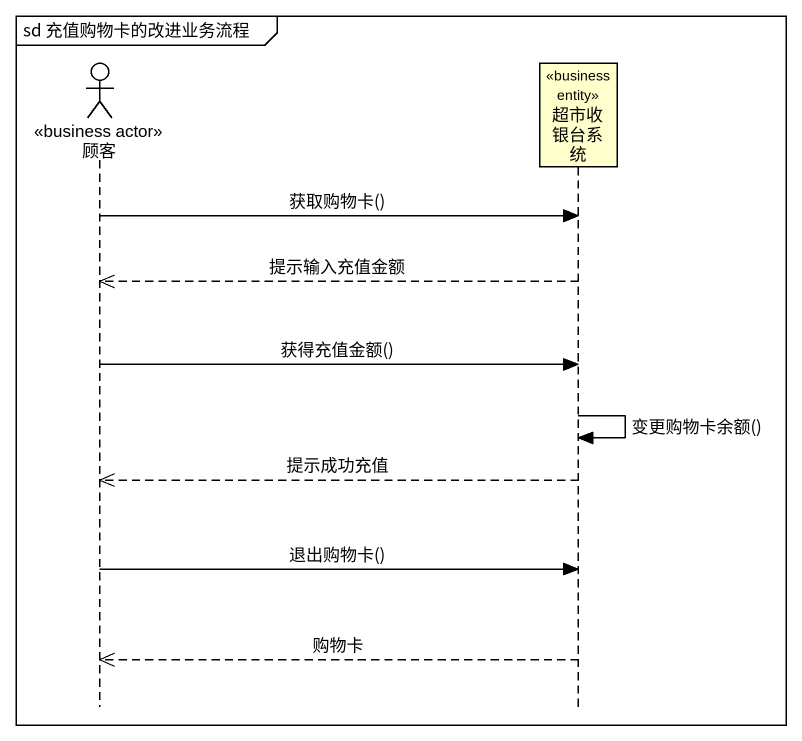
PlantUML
@startuml
mainframe sd 充值购物卡的改进业务流程
hide footbox
actor 顾客 <<business actor>>
participant 超市收银台系统 <<business entity>>

顾客 -> 超市收银台系统 : 获取购物卡()
超市收银台系统 -->> 顾客 : 提示输入充值金额
顾客 -> 超市收银台系统 : 获得充值金额()
超市收银台系统 -> 超市收银台系统 : 变更购物卡余额()
超市收银台系统 -->> 顾客 : 提示成功充值
顾客 -> 超市收银台系统 : 退出购物卡()
超市收银台系统 -->> 顾客 : 购物卡
@enduml
